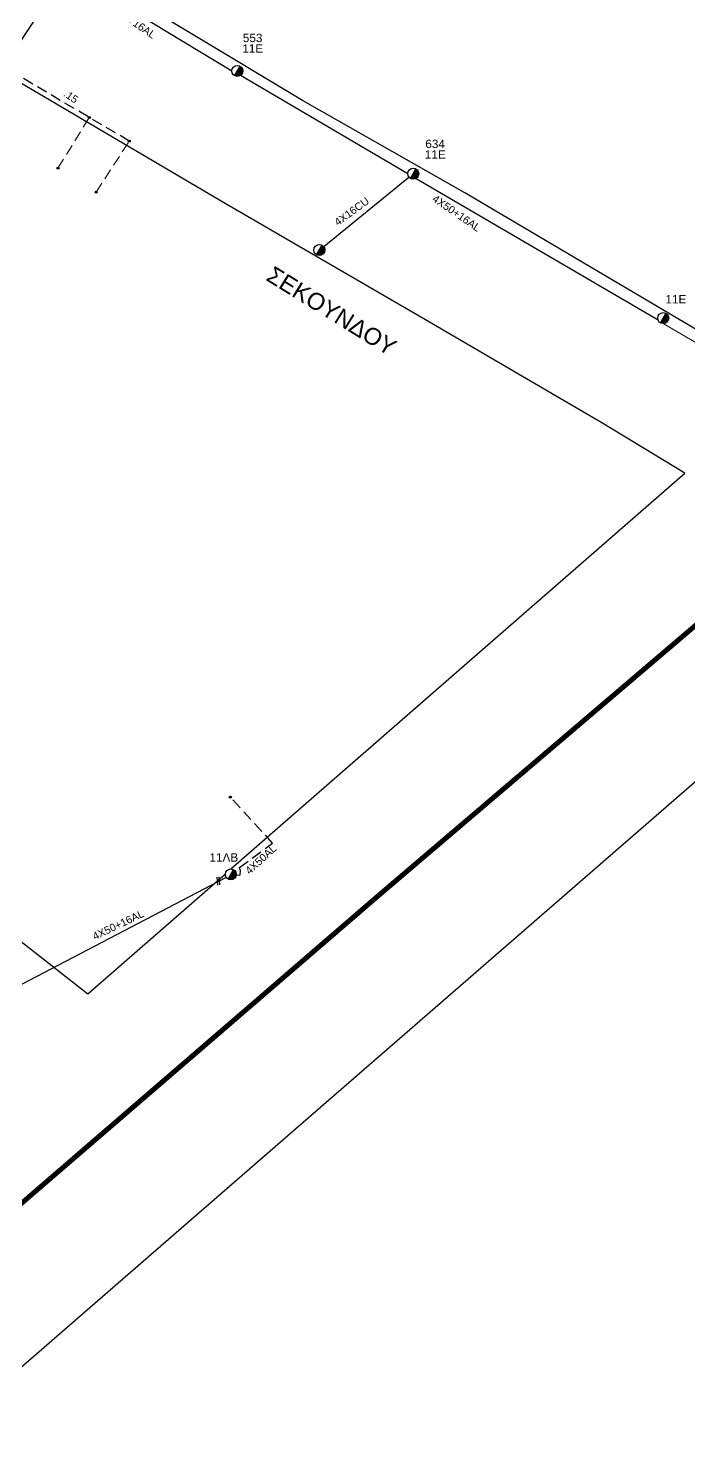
# Model space of a CAD drawing. Header units: millimetres. Extents: x 800 to 1929, y 264 to 786.
# Drawn here: x 1176.6 to 1255.2, y 533.6 to 700.9 of the extents above; entities that cross this region are included whole.
import ezdxf

# ---------------------------------------------------------------- set-up
doc = ezdxf.new("R2010")
doc.units = ezdxf.units.MM
doc.linetypes.add('DASHED', pattern=[19.05, 12.7, -6.35])
doc.linetypes.add('DASHEDX2', pattern=[38.1, 25.4, -12.7])
doc.layers.add('Άγνωστα', color=7, linetype='Continuous', lineweight=5)
for name, color, linetype in [('Γυμνά εναέρια ΧΤ και ΦΟΠ (3Φ)   4x50+16AL', 7, 'Continuous'), ('Επιγραφές - Σχήματα', 7, 'Continuous'), ('Καλώδια ΧΤ   3x150+70AL', 7, 'DASHED'), ('Καλώδια ΧΤ   3x48+38+16.5', 7, 'DASHED'), ('Καλώδια ΧΤ   4x50AL', 7, 'DASHED'), ('Μηχανική τομή', 7, 'Continuous'), ('Στύλος ΦΜ', 7, 'Continuous'), ('Στύλος ΦΜ @ 1', 7, 'Continuous'), ('Συνδέσεις', 7, 'Continuous'), ('Υπόβαθρο ΔΕΗ', 7, 'Continuous'), ('Υπόγεια Καλώδια Δικτύου ΧΤ   .15', 7, 'DASHED'), ('Υπόγεια καλώδια Παροχών ΧΤ   4x16CU', 7, 'DASHED')]:
    doc.layers.add(name, color=color, linetype=linetype)
doc.styles.get("Standard").update_dxf_attribs({"font": 'arial.ttf'})
doc.linetypes.add('SYN_LINE', pattern='A,0.5,-0.0001,["/\\/\\/\\/",Standard,S=0.1,R=0,X=0,Y=-0.05],-0.25', length=0.7501)

# ---------------------------------------------------------------- blocks, each defined once
blk = doc.blocks.new('*U37')
at = {"layer": 'Συνδέσεις', "linetype": 'SYN_LINE', "ltscale": 40}
blk.add_hatch(color=256, dxfattribs=at).paths.add_polyline_path([(0.5, -0.01, 1), (-0.5, -0.01, 1)])
at = {"layer": 'Συνδέσεις'}
blk.add_circle((0, -0.01), 0.5, dxfattribs=at)
blk = doc.blocks.new('ΥΠΑΡΧΩΝ ΤΣΙΜΕΝΤΕΝΙΟΣ ΣΤΥΛΟΣ')
at = {"layer": 'Στύλος ΦΜ'}
blk.add_hatch(color=256, dxfattribs=at).paths.add_polyline_path([(-1.29, -2.28, 0.574793), (2.62, 0, 0.268822), (1.3, 2.27)])
blk.add_line((-1.29, -2.28), (1.3, 2.27), dxfattribs=at)
blk.add_circle((0, 0), 2.62, dxfattribs=at)
at = {"layer": 'Στύλος ΦΜ', "flags": 4}
for tag, p in [('ΤΥΠΟΣ', (-4.91, 3.03)), ('ΑΡΙΘΜΟΣ', (-4.68, 8.05))]:
    blk.add_attdef(tag, p, '', height=4, dxfattribs=at)
blk = doc.blocks.new('ΜΗΧΑΝΙΚΗ ΤΟΜΗ')
at = {"layer": 'Μηχανική τομή', "ltscale": 40}
for p, q in [((-1.89, 0.78), (1.89, 0.78)), ((1.89, 0), (-1.89, 0))]:
    blk.add_line(p, q, dxfattribs=at)

msp = doc.modelspace()

# ---------------------------------------------------------------- linework, layer by layer
at = {"layer": 'Άγνωστα', "color": 2, "linetype": 'DASHED', "ltscale": 0.1}
for points in [[(1180.176, 684.253), (1183.9, 690.276)], [(1184.708, 681.391), (1188.656, 687.464)]]:
    msp.add_lwpolyline(points, dxfattribs=at)
at = {"layer": 'Άγνωστα', "color": 85}
msp.add_lwpolyline([(1252.156, 665.76), (1265.821, 657.773)], dxfattribs=at)
at = {"layer": 'Γυμνά εναέρια ΧΤ και ΦΟΠ (3Φ)   4x50+16AL', "color": 85}
for points in [[(1181.633, 707.473), (1200.846, 695.811)], [(1201.895, 695.289), (1221.773, 683.592)], [(1222.773, 683.036), (1251.539, 666.199)]]:
    msp.add_lwpolyline(points, dxfattribs=at)
at = {"layer": 'Γυμνά εναέρια ΧΤ και ΦΟΠ (3Φ)   4x50+16AL', "color": 27, "ltscale": 0.1}
msp.add_lwpolyline([(1168.093, 583.157), (1200.156, 599.915)], dxfattribs=at)
at = {"layer": 'Καλώδια ΧΤ   3x150+70AL', "color": 2, "ltscale": 0.1}
msp.add_lwpolyline([(1188.656, 687.464), (1173.06, 696.684), (1163.115, 682.006), (1162.389, 682.048), (1161.984, 681.746), (1161.697, 680.874), (1161.836, 680.27), (1162.229, 679.741), (1144.792, 653.943), (1144.55, 653.707), (1122.131, 621.047), (1111.169, 629.452), (1111.218, 630.469), (1111.132, 631.437), (1110.458, 632.332), (1110.43, 632.369), (1109.745, 632.966), (1108.501, 633.539), (1107.422, 633.624), (1094.273, 644.175), (1094.273, 644.175), (1093.798, 645.455), (1091.589, 647.292), (1090.218, 645.643)], dxfattribs=at)
at = {"layer": 'Καλώδια ΧΤ   3x48+38+16.5', "color": 85, "linetype": 'Continuous'}
msp.add_lwpolyline([(1181.202, 707.635), (1163.656, 681.289)], dxfattribs=at)
at = {"layer": 'Καλώδια ΧΤ   4x50AL', "color": 27, "ltscale": 0.1}
msp.add_lwpolyline([(1201.248, 600.218), (1201.754, 600.164), (1201.846, 600.207), (1201.878, 600.702), (1201.754, 601.068), (1205.698, 603.977), (1200.676, 609.459)], dxfattribs=at)
at = {"layer": 'Υπόβαθρο ΔΕΗ', "linetype": 'DASHEDX2', "ltscale": 0.5, "const_width": 0.6, "flags": 128}
msp.add_lwpolyline([(832.344, 284.266), (856.857, 300.347), (889.55, 315.802), (934.941, 354.308), (1014.073, 421.285), (1149.871, 538.765), (1218.128, 597.608), (1288.246, 657.352), (1365.983, 724.094), (1393.161, 747.604), (1397.349, 751.092), (1399.044, 752.188), (1401.238, 753.184), (1426.765, 765.542)], dxfattribs=at)
at = {"layer": 'Υπόβαθρο ΔΕΗ'}
msp.add_lwpolyline([(1207.465, 745.038), (1227.047, 735.689), (1269.499, 715.518), (1300.593, 700.662), (1300.465, 687.487), (1266.929, 658.658), (1228.565, 681.321), (1209.25, 692.277), (1182.848, 708.191), (1197.81, 730.567), (1203.154, 738.648), (1207.465, 745.038)], dxfattribs=at)
at = {"layer": 'Υπόβαθρο ΔΕΗ', "ltscale": 0.1}
for points in [[(1200.754, 600.918), (1254.737, 647.959), (1244.863, 653.943), (1223.902, 666.204), (1200.272, 679.932), (1174.196, 695.261), (1156.884, 669.956), (1146.054, 653.943), (1129.16, 628.858), (1183.71, 586.067), (1200.082, 600.332)], [(1306.438, 609.054), (1347.959, 588.833), (1317.106, 525.424), (1317.106, 525.424), (1303.048, 496.654), (1290.501, 470.496), (1278.348, 445.226), (1267.032, 421.426), (1247.728, 427.787), (1209.478, 441.05), (1180.003, 450.603), (1156.436, 458.413), (1147.081, 461.73), (1149.523, 483.559), (1151.442, 498.668), (1154.132, 522.774), (1157.058, 525.424), (1272.449, 625.607), (1305.818, 609.356)]]:
    msp.add_lwpolyline(points, dxfattribs=at)
at = {"layer": 'Υπόγεια καλώδια Παροχών ΧΤ   4x16CU', "color": 85, "linetype": 'SYN_LINE', "ltscale": 10}
msp.add_lwpolyline([(1211.777, 674.92), (1221.92, 683.179)], dxfattribs=at)

# ---------------------------------------------------------------- block references
at = {"layer": 'Μηχανική τομή', "xscale": 0.2499999999999742, "yscale": 0.2499999999999742, "zscale": 0.2499999999999742, "rotation": 276.1448643099289}
msp.add_blockref('ΜΗΧΑΝΙΚΗ ΤΟΜΗ', (1199.15, 599.467), dxfattribs=at)
at = {"layer": 'Στύλος ΦΜ @ 1', "ltscale": 40}
ref = msp.add_blockref('ΥΠΑΡΧΩΝ ΤΣΙΜΕΝΤΕΝΙΟΣ ΣΤΥΛΟΣ', (1201.5, 695.811), dxfattribs=dict(at, xscale=0.25, yscale=0.25, zscale=0.25))
ref.add_attrib('ΤΥΠΟΣ', '11E', (1202.101, 697.98), dxfattribs={"layer": 'Στύλος ΦΜ', "height": 1, "flags": 4})
ref.add_attrib('ΑΡΙΘΜΟΣ', '553', (1202.16, 699.237), dxfattribs={"layer": 'Στύλος ΦΜ', "height": 1, "flags": 4})
ref = msp.add_blockref('ΥΠΑΡΧΩΝ ΤΣΙΜΕΝΤΕΝΙΟΣ ΣΤΥΛΟΣ', (1222.428, 683.592), dxfattribs=dict(at, xscale=0.25, yscale=0.25, zscale=0.25))
ref.add_attrib('ΤΥΠΟΣ', '11E', (1223.805, 685.375), dxfattribs={"layer": 'Στύλος ΦΜ', "height": 1, "flags": 4})
ref.add_attrib('ΑΡΙΘΜΟΣ', '634', (1223.864, 686.632), dxfattribs={"layer": 'Στύλος ΦΜ', "height": 1, "flags": 4})
at = {"layer": 'Στύλος ΦΜ @ 1', "ltscale": 40, "xscale": 0.25, "yscale": 0.25, "zscale": 0.25}
msp.add_blockref('ΥΠΑΡΧΩΝ ΤΣΙΜΕΝΤΕΝΙΟΣ ΣΤΥΛΟΣ', (1211.263, 674.514), dxfattribs=at)
at = {"layer": 'Στύλος ΦΜ @ 1', "ltscale": 40}
ref = msp.add_blockref('ΥΠΑΡΧΩΝ ΤΣΙΜΕΝΤΕΝΙΟΣ ΣΤΥΛΟΣ', (1252.156, 666.415), dxfattribs=dict(at, xscale=0.25, yscale=0.25, zscale=0.25))
ref.add_attrib('ΤΥΠΟΣ', '11E', (1252.414, 668.163), dxfattribs={"layer": 'Στύλος ΦΜ', "height": 1, "flags": 4})
ref = msp.add_blockref('ΥΠΑΡΧΩΝ ΤΣΙΜΕΝΤΕΝΙΟΣ ΣΤΥΛΟΣ', (1200.732, 600.264), dxfattribs=dict(at, xscale=0.25, yscale=0.25, zscale=0.25))
ref.add_attrib('ΤΥΠΟΣ', '11ΛΒ', (1198.192, 601.78), dxfattribs={"layer": 'Στύλος ΦΜ', "height": 1, "flags": 4})
at = {"layer": 'Συνδέσεις', "xscale": 0.25, "yscale": 0.25, "zscale": 0.25}
for p in [(1183.901, 690.279), (1188.656, 687.467), (1180.177, 684.255), (1184.709, 681.394), (1200.676, 609.459)]:
    msp.add_blockref('*U37', p, dxfattribs=at)

# ---------------------------------------------------------------- texts
at = {"layer": 'Γυμνά εναέρια ΧΤ και ΦΟΠ (3Φ)   4x50+16AL', "color": 7, "char_height": 0.9, "width": 84.18588, "attachment_point": 1}
for insert, rotation in [((1186.488, 704.103), 325.29868), ((1225.116, 681.149), 325.29868), ((1184.166, 593.244), 25.6507)]:
    msp.add_mtext('4X50+16AL', dxfattribs=dict(at, insert=insert, rotation=rotation))
at = {"layer": 'Επιγραφές - Σχήματα', "insert": (1205.842, 672.697), "char_height": 2, "width": 15.00172, "attachment_point": 1, "rotation": 328.29758}
msp.add_mtext('ΣΕΚΟΥΝΔΟΥ', dxfattribs=at)
at = {"layer": 'Καλώδια ΧΤ   4x50AL', "color": 7, "insert": (1202.348, 600.869), "char_height": 0.9, "width": 84.18588, "attachment_point": 1, "rotation": 42.37892}
msp.add_mtext('4X50AL', dxfattribs=at)
at = {"layer": 'Υπόγεια Καλώδια Δικτύου ΧΤ   .15', "color": 7, "insert": (1181.257, 693.627), "char_height": 0.9, "width": 84.18588, "attachment_point": 1, "rotation": 325.36198}
msp.add_mtext('.15', dxfattribs=at)
at = {"layer": 'Υπόγεια καλώδια Παροχών ΧΤ   4x16CU', "color": 7, "insert": (1212.926, 678.06), "char_height": 0.9, "width": 84.18588, "attachment_point": 1, "rotation": 36.2593}
msp.add_mtext('4X16CU', dxfattribs=at)

doc.saveas('drawing.dxf')
